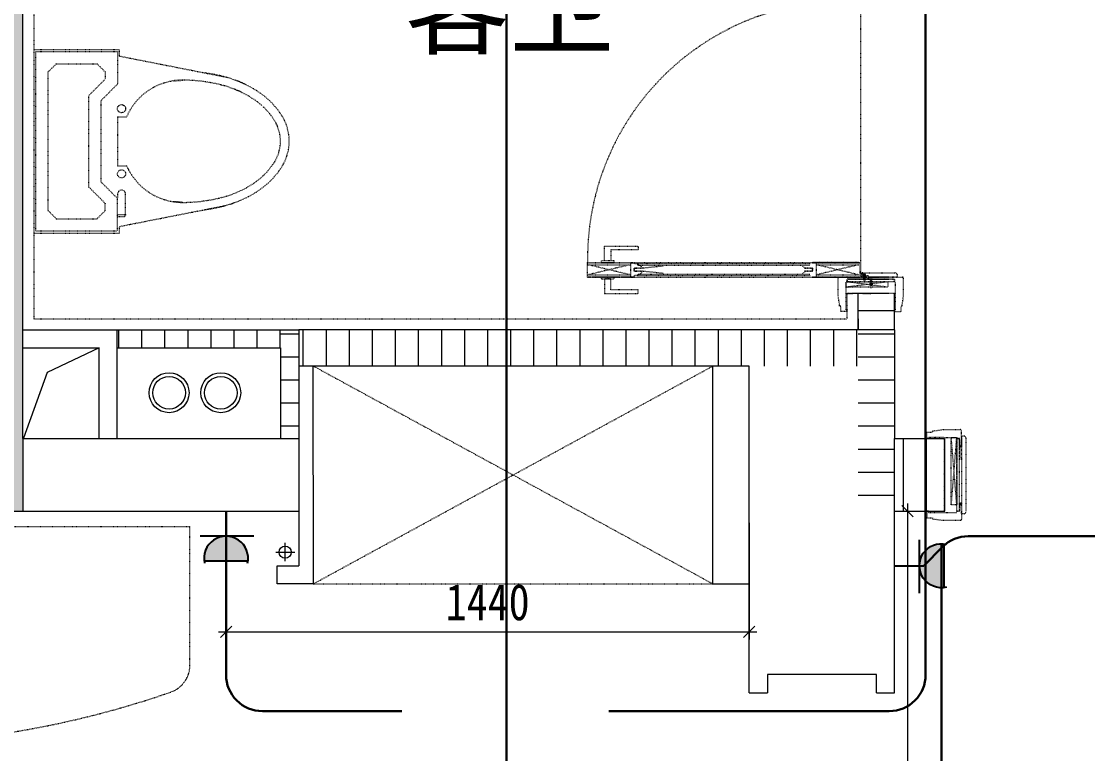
# Model space of a CAD drawing. Header units: millimetres. Extents: x -41640 to 3079702, y -5257903 to 68462.
# Drawn here: x 15878 to 18815, y 10611 to 12628 of the extents above; entities that cross this region are included whole.
import ezdxf

# ---------------------------------------------------------------- set-up
doc = ezdxf.new("R2010")
doc.units = ezdxf.units.MM
doc.header["$LTSCALE"] = 10
doc.linetypes.add('ACAD_ISO03W100', pattern=[30, 12, -18])
doc.linetypes.add('CONTINOUS', pattern=[0])
doc.layers.get('0').update_dxf_attribs({"color": 255})
doc.layers.get('Defpoints').update_dxf_attribs({"color": 255})
for name, color, linetype, lineweight in [('1强弱电插座尺寸', 5, 'Continuous', 0), ('1强电插座布线图', 1, 'Continuous', 30), ('1强电插座布置图', 1, 'Continuous', 30), ('浅线', 251, 'CONTINOUS', 0)]:
    doc.layers.add(name, color=color, linetype=linetype, lineweight=lineweight)
doc.layers.add('2323', color=4, linetype='Continuous')
doc.layers.add('LAYER2', color=8, linetype='Continuous')
doc.styles.add('夏建东', font='', dxfattribs={"width": 0.85})
doc.styles.add('邓林', font='simhei.ttf')
doc.styles.get('夏建东').set_extended_font_data('SimSun')
doc.dimstyles.new('g', dxfattribs={"dimtxt": 100, "dimasz": 31, "dimexe": 21, "dimexo": 30, "dimgap": 31, "dimtad": 1, "dimtih": 1, "dimtoh": 1, "dimdec": 0, "dimrnd": 10, "dimdsep": 46, "dimtxsty": '夏建东', "dimblk": 'OBLIQUE', "dimcen": 2.5, "dimdle": 21, "dimclrd": 5, "dimclre": 5, "dimclrt": 5, "dimadec": 0, "dimazin": 0, "dimtfac": 1, "dimtdec": 0, "dimtmove": 2, "dimatfit": 3, "dimldrblk": 'DOT', "dimfxl": 300, "dimlwd": -1, "dimlwe": -1, "dimarcsym": 1})
pattern_1 = [(90, (-3246102.35, 3421590.874), (-63.5, 1e-14), [])]
pattern_2 = [(180, (-3246102.35, 3421590.874), (-1e-14, -63.5), [])]

# ---------------------------------------------------------------- blocks, each defined once
blk = doc.blocks.new('强电插座')
at = {"lineweight": 0}
h = blk.add_hatch(color=12, dxfattribs=at)
h.set_gradient(color1=(216, 3, 3), color2=(230, 5, 5), tint=1, name='CYLINDER')
h.paths.add_polyline_path([(88497.8, 75989.2, 1.129445), (88497.8, 75909.4)])
at = {"layer": '2323', "color": 1}
for p, q in [((88452.6, 75999.6), (88452.6, 75902)), ((88497.8, 75989.2), (88497.8, 75909.4)), ((88407.2, 75949.3), (88460.4, 75949.3))]:
    blk.add_line(p, q, dxfattribs=at)
blk.add_arc((88492.9, 75949.3), 40.2, 77.2553, 282.7447, dxfattribs=at)
at = {"layer": 'LAYER2', "color": 1, "ltscale": 20}
blk.add_line((88456.4, 75966.1), (88456.4, 75966.1), dxfattribs=at)
blk = doc.blocks.new('_Oblique')
at = {"color": 0, "linetype": 'ByBlock', "lineweight": -2}
blk.add_line((-0.5, -0.5), (0.5, 0.5), dxfattribs=at)
blk = doc.blocks.new('*D661')
at = {"layer": '1强弱电插座尺寸', "color": 5}
for p, q in [((16442, 11247.1), (16442, 10926.1)), ((17882.6, 11247.1), (17882.6, 10926.1)), ((16421, 10947.1), (17903.6, 10947.1))]:
    blk.add_line(p, q, dxfattribs=at)
at = {"layer": 'Defpoints', "color": 0, "linetype": 'Continuous', "lineweight": 30}
for p in [(17882.6, 11679), (16442, 11279), (17882.6, 10947.1)]:
    blk.add_point(p, dxfattribs=at)
at = {"layer": '1强弱电插座尺寸', "color": 5, "linetype": 'Continuous', "xscale": 31, "yscale": 31, "zscale": 31, "rotation": 180}
blk.add_blockref('_Oblique', (16442, 10947.1), dxfattribs=at)
at = {"layer": '1强弱电插座尺寸', "color": 5, "linetype": 'Continuous', "xscale": 31, "yscale": 31, "zscale": 31}
blk.add_blockref('_Oblique', (17882.6, 10947.1), dxfattribs=at)
at = {"layer": '1强弱电插座尺寸', "color": 5, "linetype": 'Continuous', "lineweight": 30, "insert": (17162.3, 11028.1), "char_height": 100, "attachment_point": 5, "style": '夏建东'}
blk.add_mtext('1440', dxfattribs=at)
blk = doc.blocks.new('_Dot')
at = {"color": 0, "linetype": 'ByBlock', "lineweight": -2}
blk.add_line((-0.5, 0), (-1, 0), dxfattribs=at)
at = {"color": 0, "linetype": 'ByBlock', "const_width": 0.5}
blk.add_lwpolyline([(-0.25, 0, 1), (0.25, 0, 1)], format="xyb", close=True, dxfattribs=at)
blk = doc.blocks.new('*D718')
at = {"layer": '1强弱电插座尺寸', "color": 5}
for p, q in [((18312.6, 11279), (18339.1, 11279)), ((18318.1, 11300), (18318.1, 10571.2)), ((18318.1, 9680.4), (18318.1, 10409.2)), ((18318.1, 9701.4), (18297.1, 9701.4))]:
    blk.add_line(p, q, dxfattribs=at)
at = {"layer": 'Defpoints', "color": 0, "linetype": 'Continuous', "lineweight": 30}
for p in [(18282.6, 11279), (18318.1, 11279), (18318.1, 9701.4)]:
    blk.add_point(p, dxfattribs=at)
at = {"layer": '1强弱电插座尺寸', "color": 5, "linetype": 'Continuous', "xscale": 31, "yscale": 31, "zscale": 31}
for p, rotation in [((18318.1, 11279), 90), ((18318.1, 9701.4), 270)]:
    blk.add_blockref('_Oblique', p, dxfattribs=dict(at, rotation=rotation))
at = {"layer": '1强弱电插座尺寸', "color": 5, "linetype": 'Continuous', "lineweight": 30, "insert": (18318.1, 10490.2), "char_height": 100, "attachment_point": 5, "style": '夏建东'}
blk.add_mtext('1580', dxfattribs=at)
blk = doc.blocks.new('*D719')
at = {"layer": '1强弱电插座尺寸', "color": 5}
for p, q in [((19682.6, 10001.4), (19682.6, 9680.4)), ((18318.1, 9701.4), (18318.1, 9722.4)), ((18297.1, 9701.4), (19703.6, 9701.4))]:
    blk.add_line(p, q, dxfattribs=at)
at = {"layer": 'Defpoints', "color": 0, "linetype": 'Continuous', "lineweight": 30}
for p in [(19682.6, 11279), (18318.1, 9701.4), (19682.6, 9701.4)]:
    blk.add_point(p, dxfattribs=at)
at = {"layer": '1强弱电插座尺寸', "color": 5, "linetype": 'Continuous', "xscale": 31, "yscale": 31, "zscale": 31, "rotation": 180}
blk.add_blockref('_Oblique', (18318.1, 9701.4), dxfattribs=at)
at = {"layer": '1强弱电插座尺寸', "color": 5, "linetype": 'Continuous', "xscale": 31, "yscale": 31, "zscale": 31}
blk.add_blockref('_Oblique', (19682.6, 9701.4), dxfattribs=at)
at = {"layer": '1强弱电插座尺寸', "color": 5, "linetype": 'Continuous', "lineweight": 30, "insert": (19000.3, 9782.4), "char_height": 100, "attachment_point": 5, "style": '夏建东'}
blk.add_mtext('1360', dxfattribs=at)

msp = doc.modelspace()

# ---------------------------------------------------------------- hatches: boundary and pattern name
at = {"layer": '浅线'}
for points in [[(15882.3, 17529), (15682.3, 17529), (15682.3, 11479), (15882.3, 11479)], [(15882.3, 11479), (13182.6, 11479), (13182.6, 12479), (11832.6, 12479), (11832.6, 12279), (12982.6, 12279), (12982.6, 11279), (15882.3, 11279)]]:
    msp.add_hatch(color=256, dxfattribs=at).paths.add_polyline_path(points)
h = msp.add_hatch(dxfattribs=at)
h.set_pattern_fill('ANSI31', color=256, scale=20, angle=135, style=0)
h.set_pattern_definition(pattern_2)
h.paths.add_polyline_path([(18282.6, 13529), (18282.6, 13839), (18182.6, 13839), (18182.6, 12729), (18282.6, 12729)])
h.paths.add_polyline_path([(18282.6, 11779), (18282.6, 11879), (18182.6, 11879), (18182.6, 11779), (18182.6, 11279), (18282.6, 11279)])
h = msp.add_hatch(dxfattribs=at)
h.set_pattern_fill('ANSI31', color=256, scale=20, angle=45, style=0)
h.set_pattern_definition(pattern_1)
h.paths.add_polyline_path([(16592.3, 11779), (16142.3, 11779), (16142.3, 11729), (16592.3, 11729)])
h = msp.add_hatch(dxfattribs=at)
h.set_pattern_fill('ANSI31', color=256, scale=20, angle=135, style=0)
h.set_pattern_definition(pattern_2)
h.paths.add_polyline_path([(16642.3, 11779), (16592.3, 11779), (16592.3, 11479), (16642.3, 11479)])
h = msp.add_hatch(dxfattribs=at)
h.set_pattern_fill('ANSI31', color=256, scale=20, angle=45, style=0)
h.set_pattern_definition(pattern_1)
h.paths.add_polyline_path([(18182.6, 11779), (16642.3, 11779), (16642.3, 11679), (18182.6, 11679)])
h = msp.add_hatch(dxfattribs=at)
h.set_pattern_fill('ANSI31', color=256, scale=20, angle=45, style=0)
h.set_pattern_definition([(90, (-3246100.35, 3421590.874), (-63.5, 1e-14), [])])
h.paths.add_polyline_path([(18422.1, 11479), (18284.6, 11479), (18284.6, 11279), (18422.1, 11279)])
h.paths.add_polyline_path([(19684.6, 11479), (19522.1, 11479), (19522.1, 11279), (19684.6, 11279)])

# ---------------------------------------------------------------- linework, layer by layer
at = {"layer": '1强电插座布线图', "linetype": 'Continuous', "lineweight": 30}
for points in [[(17495.7, 10728.6), (18268.3, 10728.6, 0.414214), (18368.3, 10828.6), (18368.3, 13510.4, -0.414214), (18468.3, 13610.4), (18566.3, 13610.4, 0.414214), (18666.3, 13710.4), (18666.3, 13884.9, 0.414214), (18566.3, 13984.9), (16050.9, 13984.9, -0.414214), (15950.9, 14084.9), (15950.9, 17670.7)], [(16442, 11279), (16442, 10828.6, 0.414214), (16542, 10728.6), (16926.3, 10728.6)], [(18412.2, 11189.7), (18412.2, 9791.7, -0.414214), (18312.2, 9691.7), (18250.1, 9691.7)], [(19275.4, 11210.4), (18485.8, 11210.4, 0.198912), (18415.1, 11181.1), (18363, 11129)]]:
    msp.add_lwpolyline(points, format="xyb", dxfattribs=at)
at = {"layer": '1强电插座布线图', "color": 2, "linetype": 'Continuous', "lineweight": 30}
msp.add_lwpolyline([(21721.3, 4375.7), (21721.3, 8277, 0.414214), (21621.3, 8377), (17314.5, 8377, -0.414214), (17214.5, 8477), (17214.5, 13245.4), (17214.5, 13245.4), (17214.5, 13245.4)], format="xyb", dxfattribs=at)
at = {"layer": '浅线'}
for p, q in [((15882.3, 11479), (15882.3, 18329)), ((15882.3, 11779), (16142.3, 11779)), ((16142.3, 11479), (16142.3, 11779)), ((18282.6, 11779), (18282.6, 11479)), ((15882.3, 11729), (16092.3, 11729)), ((16092.3, 11479), (16092.3, 11729)), ((15882.3, 11479), (16642.3, 11479, 0)), ((18282.6, 11479), (18420.1, 11479)), ((18420.1, 11479), (18420.1, 11279)), ((12982.6, 11279), (16642.3, 11279)), ((18282.6, 11279), (18420.1, 11279))]:
    msp.add_line(p, q, dxfattribs=at)
at = {"layer": '浅线', "linetype": 'ACAD_ISO03W100', "ltscale": 0.01}
for p, q in [((18190.1, 11924), (18190.1, 12682)), ((15912.3, 12551.1), (16148.9, 12551.1)), ((15918.3, 12051), (15918.3, 12544.9)), ((15918.3, 12544.9), (16142.8, 12544.9)), ((16142.8, 12544.9), (16142.8, 12455.1)), ((16148.9, 12532.5), (16148.9, 12551.1)), ((15952, 12488.8), (15974.5, 12511.2)), ((15974.5, 12511.2), (16086.7, 12511.2)), ((16086.7, 12511.2), (16109.2, 12488.8)), ((16148.9, 12532.5), (16436.1, 12475.9)), ((15952, 12107.1), (15952, 12488.8)), ((16109.2, 12488.8), (16109.2, 12469)), ((16064.3, 12424.1), (16109.2, 12469)), ((16097.9, 12410.2), (16142.8, 12455.1)), ((16064.3, 12171.8), (16064.3, 12424.1)), ((16097.9, 12185.7), (16097.9, 12410.2)), ((16142.8, 12365.3), (16168.1, 12365.3)), ((16142.8, 12365.3), (16142.8, 12230.6)), ((16142.8, 12230.6), (16168.1, 12230.6)), ((16064.3, 12171.8), (16109.2, 12126.9)), ((16097.9, 12185.7), (16142.8, 12140.8)), ((16142.8, 12152), (16142.8, 12140.8)), ((16142.8, 12051), (16142.8, 12140.8)), ((16165.3, 12095.9), (16165.3, 12152)), ((15974.5, 12084.7), (15952, 12107.1)), ((16109.2, 12107.1), (16086.7, 12084.7)), ((16109.2, 12107.1), (16109.2, 12126.9)), ((16148.9, 12063.4), (16436.1, 12120)), ((15974.5, 12084.7), (16086.7, 12084.7)), ((16142.8, 12095.9), (16165.3, 12095.9)), ((16162.2, 12089.9), (16142.8, 12089.9)), ((16165.3, 12095.9), (16162.2, 12089.9)), ((15912.3, 12045), (16148.9, 12045)), ((15918.3, 12051), (16142.8, 12051)), ((16148.9, 12045), (16148.9, 12063.4)), ((17437.7, 11964), (17565.7, 11964)), ((17437.7, 11964), (17565.7, 11964)), ((17437.7, 11924), (17437.7, 11964)), ((17437.7, 11964), (18187.7, 11964)), ((17437.7, 11963.5), (17565.7, 11963.5)), ((17437.7, 11958), (17555.7, 11958)), ((17555.7, 11958), (17437.7, 11930)), ((17555.7, 11930), (17437.7, 11958)), ((17555.7, 11963.5), (17555.7, 11924.5)), ((17565.7, 11960.5), (17565.7, 11964)), ((17565.7, 11960.5), (17565.7, 11964)), ((17575.2, 11960), (17566.2, 11960)), ((17575.2, 11960), (17566.2, 11960)), ((18050.2, 11960), (17575.2, 11960)), ((18050.2, 11960), (17575.2, 11960)), ((17575.7, 11957.5), (17575.7, 11959.5)), ((17575.7, 11957.5), (17575.7, 11959.5)), ((17576.2, 11957), (18049.2, 11957)), ((17576.2, 11957), (18049.2, 11957)), ((17645.7, 11954), (17587.7, 11948)), ((18029.7, 11954), (18037.7, 11948)), ((18029.7, 11954), (18037.7, 11948)), ((18184.7, 11964), (18056.7, 11964)), ((18184.7, 11964), (18056.7, 11964)), ((18056.7, 11963.5), (18184.7, 11963.5)), ((18066.7, 11963.5), (18066.7, 11924.5)), ((18066.7, 11958), (18184.7, 11958)), ((18184.7, 11958), (18066.7, 11930)), ((18184.7, 11930), (18066.7, 11958)), ((18187.7, 11924), (18187.7, 11964)), ((17437.7, 11930), (17555.7, 11930)), ((17437.7, 11924.5), (17565.7, 11924.5)), ((17565.7, 11924), (17437.7, 11924)), ((17565.7, 11924), (17437.7, 11924)), ((17437.7, 11924), (18187.7, 11924)), ((17565.7, 11948), (17565.7, 11940)), ((17587.7, 11948), (17565.7, 11948)), ((17565.7, 11940), (17565.7, 11948)), ((17565.7, 11948), (17587.7, 11948)), ((17565.7, 11948), (17587.7, 11948)), ((17565.7, 11940), (17565.7, 11948)), ((17587.7, 11948), (17565.7, 11948)), ((17565.7, 11940), (17565.7, 11948)), ((17587.7, 11940), (17565.7, 11940)), ((17587.7, 11940), (17565.7, 11940)), ((17565.7, 11940), (17587.7, 11940)), ((17587.7, 11940), (17565.7, 11940)), ((17565.7, 11927.5), (17565.7, 11924)), ((17565.7, 11927.5), (17565.7, 11924)), ((17575.2, 11928), (17566.2, 11928)), ((17575.2, 11928), (17566.2, 11928)), ((17575.2, 11928), (18050.2, 11928)), ((17575.2, 11928), (18050.2, 11928)), ((17575.7, 11930.5), (17575.7, 11928.5)), ((17575.7, 11930.5), (17575.7, 11928.5)), ((18049.2, 11931), (17576.2, 11931)), ((18049.2, 11931), (17576.2, 11931)), ((17587.7, 11949.5), (17587.7, 11948)), ((17645.7, 11934), (17587.7, 11940)), ((17587.7, 11938.5), (17587.7, 11940)), ((18029.7, 11934), (18037.7, 11940)), ((18029.7, 11934), (18037.7, 11940)), ((18056.7, 11948), (18034.7, 11948)), ((18056.7, 11948), (18034.7, 11948)), ((18034.7, 11948), (18056.7, 11948)), ((18034.7, 11948), (18056.7, 11948)), ((18056.7, 11940), (18034.7, 11940)), ((18034.7, 11940), (18056.7, 11940)), ((18034.7, 11940), (18056.7, 11940)), ((18034.7, 11940), (18056.7, 11940)), ((18056.7, 11940), (18056.7, 11948)), ((18056.7, 11940), (18056.7, 11948)), ((18056.7, 11948), (18056.7, 11940)), ((18056.7, 11940), (18056.7, 11948)), ((18056.7, 11924.5), (18184.7, 11924.5)), ((18056.7, 11924), (18184.7, 11924)), ((18056.7, 11924), (18184.7, 11924)), ((18066.7, 11930), (18184.7, 11930)), ((18205.1, 11924), (18130.6, 11924)), ((18152.6, 11924), (18198.1, 11924)), ((18190.1, 11930), (18190.1, 11930)), ((18192, 11929.7), (18190.1, 11924)), ((18195.1, 11924), (18190.1, 11924)), ((18190.3, 11930.2), (18192.2, 11930.2)), ((18190.3, 11929.7), (18192, 11929.7)), ((18195.1, 11924), (18190.4, 11924)), ((18194, 11935.6), (18192.2, 11930.2)), ((18195.1, 11936), (18194.5, 11936)), ((18195.1, 11931.2), (18195.1, 11936)), ((18195.1, 11932), (18195.1, 11936)), ((18195.1, 11936), (18284.6, 11936)), ((18203.1, 11932), (18195.1, 11932)), ((18203.1, 11932), (18195.1, 11932)), ((18203.1, 11932), (18195.1, 11932)), ((18197.8, 11931.2), (18195.1, 11931.2)), ((18197.8, 11928.7), (18195.1, 11928.7)), ((18195.1, 11924), (18195.1, 11928.7)), ((18195.1, 11928), (18203.1, 11928)), ((18195.1, 11928), (18195.1, 11924)), ((18195.1, 11928), (18195.1, 11924)), ((18195.1, 11928), (18203.1, 11928)), ((18203.1, 11928), (18195.1, 11928)), ((18195.1, 11928), (18195.1, 11924)), ((18212.1, 11924), (18195.1, 11924)), ((18212.1, 11924), (18195.1, 11924)), ((18212.1, 11924), (18195.1, 11924)), ((18197.9, 11931.4), (18197.8, 11931.6)), ((18197.9, 11928.5), (18197.8, 11928.4)), ((18198, 11922), (18199.8, 11927)), ((18198, 11915.4), (18198, 11922)), ((18198.1, 11924), (18205.1, 11924)), ((18198.6, 11931.2), (18198.2, 11931.9)), ((18198.6, 11928.7), (18198.2, 11928.1)), ((18200.4, 11931.2), (18198.6, 11931.2)), ((18200.4, 11928.7), (18198.6, 11928.7)), ((18199.7, 11930.5), (18199.7, 11928.5)), ((18199.7, 11930.5), (18199.7, 11928.5)), ((18201.6, 11922), (18199.8, 11927)), ((18199.8, 11908.7), (18199.8, 11927)), ((18200.2, 11928), (18209.2, 11928)), ((18200.2, 11928), (18209.2, 11928)), ((18200.5, 11931.4), (18200.4, 11931.6)), ((18200.5, 11928.5), (18200.4, 11928.4)), ((18202.1, 11930.1), (18200.8, 11931.9)), ((18202.1, 11929.8), (18200.8, 11928.1)), ((18201.6, 11914.8), (18201.6, 11922)), ((18202.1, 11930.1), (18202.1, 11929.8)), ((18203.1, 11928), (18203.1, 11932)), ((18203.1, 11928), (18203.1, 11932)), ((18203.1, 11928), (18203.1, 11932)), ((18205.1, 11924), (18210.1, 11922.6)), ((18209.7, 11927.5), (18209.7, 11924)), ((18209.7, 11927.5), (18209.7, 11924)), ((18210.1, 11918.5), (18210.1, 11922.6)), ((18267.6, 11924), (18210.6, 11924)), ((18210.6, 11924), (18210.6, 11918.5)), ((18289.6, 11924), (18210.6, 11924)), ((18210.6, 11918.5), (18210.6, 11924)), ((18210.6, 11918.5), (18210.6, 11924)), ((18210.6, 11924), (18210.6, 11924)), ((18267.6, 11924), (18210.6, 11924)), ((18210.6, 11924), (18210.6, 11918.5)), ((18211.1, 11924), (18267.6, 11924)), ((18212.1, 11918.5), (18212.1, 11924)), ((18212.1, 11918.5), (18212.1, 11924)), ((18212.1, 11924), (18212.1, 11918.5)), ((18267.6, 11924), (18212.6, 11922.6)), ((18267.6, 11924), (18212.6, 11922.6)), ((18212.6, 11918.5), (18212.6, 11922.6)), ((18212.6, 11918.5), (18212.6, 11922.6)), ((18267.6, 11924), (18304.6, 11924)), ((18289.6, 11924), (18267.6, 11924)), ((18289.6, 11931), (18289.6, 11924)), ((18127.6, 11874), (18127.6, 11921)), ((18149.6, 11834), (18149.6, 11911.5)), ((18152.6, 11911.5), (18149.6, 11911.5)), ((18264.6, 11911), (18149.6, 11896)), ((18264.6, 11896), (18149.6, 11911)), ((18154.6, 11911), (18149.6, 11911)), ((18149.6, 11896), (18149.6, 11911)), ((18149.6, 11911), (18264.6, 11911)), ((18264.6, 11896), (18149.6, 11896)), ((18210.1, 11918.5), (18152.6, 11918.5)), ((18152.6, 11911.5), (18152.6, 11918.5)), ((18212.1, 11918.5), (18152.6, 11918.5)), ((18152.6, 11918.5), (18152.6, 11911)), ((18152.6, 11911), (18152.6, 11918)), ((18282.6, 11911), (18152.6, 11911)), ((18155.6, 11918.5), (18212.1, 11918.5)), ((18155.6, 11918.5), (18212.1, 11918.5)), ((18203.1, 11918.5), (18205.1, 11918.5)), ((18212.6, 11918.5), (18210.6, 11918.5)), ((18210.6, 11918.5), (18267.6, 11918.5)), ((18279.6, 11918.5), (18210.6, 11918.5)), ((18279.6, 11918.5), (18210.6, 11918.5)), ((18212.6, 11918.5), (18210.6, 11918.5)), ((18212.6, 11918.5), (18282.6, 11918.5)), ((18212.6, 11918.5), (18282.6, 11918.5)), ((18216.7, 11916), (18218.5, 11921)), ((18216.7, 11900.4), (18216.7, 11916)), ((18218.5, 11893.7), (18218.5, 11921)), ((18220.3, 11916), (18218.5, 11921)), ((18220.3, 11899.8), (18220.3, 11916)), ((18264.6, 11911), (18264.6, 11896)), ((18282.6, 11918.5), (18282.6, 11911)), ((18282.6, 11911.5), (18282.6, 11918.5)), ((18282.6, 11918.5), (18282.6, 11911)), ((18282.6, 11911.5), (18285.6, 11911.5)), ((18285.6, 11834), (18285.6, 11911.5)), ((18307.6, 11874), (18307.6, 11921)), ((18131.6, 11844), (18127.6, 11874)), ((18147.6, 11879), (18167.6, 11879)), ((18285.6, 11879), (18149.6, 11879)), ((18195, 11879), (18215, 11879)), ((18303.6, 11844), (18307.6, 11874)), ((18134.6, 11844), (18131.6, 11844)), ((18134.6, 11829), (18134.6, 11844)), ((18149.6, 11834), (18152.6, 11834)), ((18152.6, 11834), (18152.6, 11829)), ((18285.6, 11834), (18282.6, 11834)), ((18282.6, 11834), (18282.6, 11829)), ((18300.6, 11829), (18300.6, 11844)), ((18300.6, 11844), (18303.6, 11844)), ((18152.6, 11829), (18134.6, 11829)), ((18282.6, 11829), (18300.6, 11829)), ((18372.1, 11497), (18387.1, 11497)), ((18372.1, 11479), (18372.1, 11497)), ((18377.1, 11482), (18377.1, 11479)), ((18377.1, 11482), (18454.6, 11482)), ((18417.1, 11482), (18377.1, 11482)), ((18387.1, 11500), (18417.1, 11504)), ((18387.1, 11497), (18387.1, 11500)), ((18417.1, 11504), (18464.1, 11504)), ((18454.1, 11297), (18439.1, 11482)), ((18439.1, 11297), (18454.1, 11482)), ((18439.1, 11482), (18454.1, 11482)), ((18439.1, 11297), (18439.1, 11482)), ((18454.1, 11477), (18454.1, 11482)), ((18454.1, 11482), (18454.1, 11297)), ((18454.6, 11479), (18454.6, 11482)), ((18454.6, 11479), (18454.6, 11482)), ((18467.1, 11426.4), (18467.1, 11501)), ((18467.1, 11486), (18467.1, 11457)), ((18474.1, 11486), (18467.1, 11486)), ((18467.1, 11486), (18467.1, 11464)), ((18377.1, 11479), (18372.1, 11479)), ((18420.1, 11277.5), (18420.1, 11480.5)), ((18454.1, 11479), (18461.1, 11479)), ((18461.6, 11479), (18454.1, 11479)), ((18454.1, 11279), (18454.1, 11479)), ((18461.6, 11479), (18454.1, 11479)), ((18461.6, 11479), (18454.1, 11479)), ((18454.6, 11479), (18461.6, 11479)), ((18454.6, 11479), (18461.6, 11479)), ((18461.6, 11421.4), (18461.6, 11479)), ((18461.6, 11301), (18461.6, 11479)), ((18461.6, 11459), (18461.6, 11479)), ((18461.6, 11459), (18461.6, 11479)), ((18461.6, 11476), (18461.6, 11419.4)), ((18461.6, 11476), (18461.6, 11419.4)), ((18461.6, 11476), (18461.6, 11457)), ((18461.6, 11476), (18461.6, 11457)), ((18461.6, 11457), (18461.6, 11464)), ((18461.6, 11459), (18465.7, 11459)), ((18461.6, 11459), (18461.6, 11457)), ((18461.6, 11459), (18465.7, 11459)), ((18461.6, 11459), (18461.6, 11457)), ((18467.1, 11457), (18461.6, 11457)), ((18461.6, 11457), (18467.1, 11457)), ((18461.6, 11457), (18467.1, 11457)), ((18467.1, 11457), (18461.6, 11457)), ((18467.1, 11464), (18465.7, 11459)), ((18467.1, 11464), (18465.7, 11459)), ((18467.1, 11479), (18467.1, 11301)), ((18467.1, 11464), (18467.1, 11457)), ((18467.1, 11457.5), (18467.1, 11464)), ((18467.1, 11464), (18467.1, 11457)), ((18467.1, 11457), (18467.1, 11457)), ((18479.1, 11481), (18479.1, 11277)), ((18377.1, 11279), (18372.1, 11279)), ((18372.1, 11279), (18372.1, 11261)), ((18377.1, 11276), (18377.1, 11279)), ((18377.1, 11276), (18454.6, 11276)), ((18454.1, 11297), (18439.1, 11297)), ((18461.6, 11279), (18454.1, 11279)), ((18461.6, 11279), (18454.1, 11279)), ((18454.6, 11279), (18461.6, 11279)), ((18454.6, 11279), (18454.6, 11276)), ((18461.6, 11299), (18461.6, 11301)), ((18467.1, 11301), (18461.6, 11301)), ((18461.6, 11301), (18461.6, 11294)), ((18461.6, 11282), (18461.6, 11301)), ((18461.6, 11301), (18467.1, 11301)), ((18461.6, 11301), (18467.1, 11301)), ((18461.6, 11282), (18461.6, 11301)), ((18467.1, 11301), (18461.6, 11301)), ((18461.6, 11299), (18461.6, 11301)), ((18461.6, 11299), (18465.7, 11299)), ((18461.6, 11299), (18461.6, 11279)), ((18461.6, 11299), (18465.7, 11299)), ((18461.6, 11299), (18461.6, 11279)), ((18467.1, 11294), (18465.7, 11299)), ((18467.1, 11294), (18465.7, 11299)), ((18467.1, 11294), (18467.1, 11301)), ((18467.1, 11272), (18467.1, 11301)), ((18467.1, 11301), (18467.1, 11301)), ((18467.1, 11294), (18467.1, 11301)), ((18467.1, 11300.5), (18467.1, 11294)), ((18467.1, 11294), (18467.1, 11257)), ((18467.1, 11272), (18467.1, 11294)), ((18372.1, 11261), (18387.1, 11261)), ((18387.1, 11261), (18387.1, 11258)), ((18387.1, 11258), (18417.1, 11254)), ((18417.1, 11254), (18464.1, 11254)), ((18474.1, 11272), (18467.1, 11272)), ((14535.5, 11237.4, 0), (16342.5, 11237.4, 0)), ((16342.5, 10855, 0), (16342.5, 11237.4, 0)), ((16682.6, 11079), (17782.6, 11079))]:
    msp.add_line(p, q, dxfattribs=at)
at = {"layer": '浅线', "ltscale": 0.5}
for p, q in [((18267.6, 11879), (18167.6, 11879)), ((18182.6, 11779), (18182.6, 11879)), ((18282.6, 11779), (18282.6, 11879)), ((16142.3, 11779), (16642.3, 11779)), ((18282.6, 11779), (16642.3, 11779)), ((16642.3, 11779), (16642.3, 11679)), ((16092.3, 11729), (15949.1, 11661.4, 0)), ((15949.1, 11661.4, 0), (15884.5, 11480, 0)), ((17882.6, 11679), (16642.3, 11679)), ((16642.3, 11679), (16642.3, 11129, 0)), ((16682.6, 11079), (16682.3, 11679)), ((17782.6, 11079), (17782.6, 11679)), ((17882.6, 10779), (17882.6, 11679)), ((15882.3, 11479), (15882.3, 11279)), ((13093, 11279), (16020.6, 11279)), ((16582.6, 11079, 0), (16582.6, 11129, 0)), ((16582.6, 11129, 0), (16642.3, 11129, 0)), ((16682.6, 11079), (16582.6, 11079, 0)), ((17782.6, 11079), (17882.6, 11079)), ((17882.6, 10779), (17932.6, 10779)), ((18232.6, 10779), (18282.6, 10779))]:
    msp.add_line(p, q, dxfattribs=at)
at = {"layer": '浅线', "linetype": 'ACAD_ISO03W100', "ltscale": 0.01}
for points in [[(18152.6, 12729), (18152.6, 13809), (15912.3, 13809), (15912.3, 11809), (18152.6, 11809), (18152.6, 11879)], [(16682.3, 11079), (17782.6, 11679)], [(16682.3, 11679), (17782.6, 11079)]]:
    msp.add_lwpolyline(points, dxfattribs=at)
for points in [[(17483.8, 11999), (17483.8, 12009), (17577.1, 12009), (17577.1, 11999), (17501.6, 11999), (17501.6, 11969), (17483.8, 11969)], [(17510.5, 11969), (17474.9, 11969), (17474.9, 11964), (17510.5, 11964)], [(17510.5, 11924), (17474.9, 11924), (17474.9, 11919), (17510.5, 11919)], [(17483.8, 11889), (17483.8, 11879), (17577.1, 11879), (17577.1, 11889), (17501.6, 11889), (17501.6, 11919), (17483.8, 11919)]]:
    msp.add_lwpolyline(points, close=True, dxfattribs=at)
at = {"layer": '浅线', "ltscale": 0.5}
for points in [[(18182.6, 11809), (18182.6, 11779)], [(16142.3, 11729), (16592.3, 11729), (16592.3, 11479)], [(18282.6, 10779), (18282.6, 11479)]]:
    msp.add_lwpolyline(points, dxfattribs=at)
at = {"layer": '浅线', "elevation": 0}
for points in [[(16604, 11191.6), (16604, 11141.1)], [(16578.7, 11166.7), (16631, 11166.7)]]:
    msp.add_lwpolyline(points, dxfattribs=at)
at = {"layer": '浅线'}
msp.add_lwpolyline([(18232.6, 10779), (18232.6, 10829), (17932.6, 10829), (17932.6, 10779)], dxfattribs=at)
at = {"layer": '浅线', "linetype": 'ACAD_ISO03W100', "ltscale": 0.01}
for centre in [(16154.1, 12387.7), (16154.1, 12208.2)]:
    msp.add_circle(centre, 11.2, dxfattribs=at)
at = {"layer": '浅线', "ltscale": 0.5}
for centre, radius in [((16285.1, 11605.4, 0), 55), ((16427.4, 11605.4, 0), 55), ((16285.1, 11605.4, 0), 45), ((16427.4, 11605.4, 0), 45)]:
    msp.add_circle(centre, radius, dxfattribs=at)
at = {"layer": '浅线'}
msp.add_circle((16604.7, 11166.3, 0), 16.6, dxfattribs=at)
at = {"layer": '浅线', "linetype": 'ACAD_ISO03W100', "ltscale": 0.01}
for centre, radius, start, end in [((18145.2, 11975.4), 707.8, 86.6103, 181.4148), ((16322.4, 12036.8), 453.6, 75.4858, 82.2447), ((16322.4, 12298), 168.4, 90, 156.4218), ((16295, 12666.4), 201.9, 270.7079, 277.7989), ((16322.4, 12036.8), 429.5, 75.4857, 90), ((16355.8, 12165.6), 296.5, 57.9946, 75.4857), ((16355.8, 12165.6), 320.6, 57.9946, 75.4858), ((16406.6, 12246.9), 224.7, 33.5341, 57.9946), ((16406.6, 12246.9), 200.6, 33.5341, 57.9946), ((16483.6, 12298), 132.3, 0, 33.5341), ((16483.6, 12298), 108.2, 0, 33.5341), ((16483.6, 12298), 108.2, 326.4659, 360), ((16483.6, 12298), 132.3, 326.4659, 360), ((16322.4, 12298), 168.4, 203.5782, 270), ((16406.6, 12349), 200.6, 302.0054, 326.4659), ((16406.6, 12349), 224.7, 302.0054, 326.4659), ((16154.1, 12152), 11.2, 0, 180), ((16355.8, 12430.3), 296.5, 284.5143, 302.0054), ((16355.8, 12430.3), 320.6, 284.5142, 302.0054), ((16295, 11929.5), 201.9, 82.2011, 89.2921), ((16322.4, 12559.1), 429.5, 270, 284.5143), ((16322.4, 12559.1), 453.6, 277.7553, 284.5142), ((17566.2, 11960.5), 0.5, 180, 270), ((17566.2, 11960.5), 0.5, 180, 270), ((17575.2, 11959.5), 0.5, 0, 90), ((17575.2, 11959.5), 0.5, 0, 90), ((17576.2, 11957.5), 0.5, 180, 270), ((17576.2, 11957.5), 0.5, 180, 270), ((17576.2, 11944.4), 12.6, 23.7893, 90.048), ((17566.2, 11927.5), 0.5, 90, 180), ((17566.2, 11927.5), 0.5, 90, 180), ((17575.2, 11928.5), 0.5, 270, 0), ((17575.2, 11928.5), 0.5, 270, 0), ((17576.2, 11930.5), 0.5, 90, 180), ((17576.2, 11930.5), 0.5, 90, 180), ((17576.2, 11943.5), 12.6, 269.952, 336.2107), ((18130.6, 11921), 3, 90, 180), ((18199.2, 11943.5), 12.6, 203.7893, 270.048), ((18190.3, 11930), 0.25, 90, 180), ((18190.3, 11930), 0.25, 180, 270), ((18194.5, 11935.5), 0.5, 90, 161.5651), ((18198, 11931.7), 0.25, 36.0644, 216.0413), ((18198, 11928.2), 0.25, 143.9587, 323.9356), ((18197.8, 11931.3), 0.1, 270, 38.6493), ((18197.8, 11928.6), 0.1, 321.3507, 90), ((18198, 11921.2), 0.322, 93.3619, 132.8402), ((18198, 11921.2), 0.322, 93.3619, 132.8402), ((18198.5, 11923.2), 0.322, 93.3619, 132.8402), ((18196.7, 11902.8), 20.7, 81.4908, 85.6384), ((18199.2, 11930.5), 0.5, 0, 90), ((18199.2, 11930.5), 0.5, 0, 90), ((18200.2, 11928.5), 0.5, 180, 270), ((18200.2, 11928.5), 0.5, 180, 270), ((18200.6, 11931.7), 0.25, 36.0644, 216.0413), ((18200.6, 11928.2), 0.25, 143.9587, 323.9356), ((18200.4, 11931.3), 0.1, 270, 38.6493), ((18200.4, 11928.6), 0.1, 321.3507, 90), ((18209.2, 11927.5), 0.5, 0, 90), ((18209.2, 11927.5), 0.5, 0, 90), ((18284.6, 11931), 5, 0, 90), ((18304.6, 11921), 3, 0, 90), ((18196.2, 11900.8), 20.7, 74.3616, 85.6384), ((18196.2, 11900.8), 20.7, 74.3616, 85.6384), ((18198, 11919.2), 0.322, 93.3619, 132.8402), ((18198, 11919.2), 0.322, 93.3619, 132.8402), ((18196.2, 11898.8), 20.7, 74.3616, 85.6384), ((18196.2, 11898.8), 20.7, 74.3616, 85.6384), ((18198, 11917.2), 0.322, 93.3619, 132.8402), ((18196.2, 11896.8), 20.7, 74.3616, 85.6384), ((18198, 11915.2), 0.322, 93.3619, 132.8402), ((18201.6, 11921), 0.363, 268.9346, 302.2079), ((18201.6, 11921), 0.363, 268.9346, 302.2079), ((18201.6, 11919), 0.363, 268.9346, 302.2079), ((18201.6, 11919), 0.363, 268.9346, 302.2079), ((18201.6, 11917), 0.363, 268.9346, 302.2079), ((18216.8, 11915.2), 0.322, 93.3619, 132.8402), ((18215, 11894.8), 20.7, 74.3616, 85.6384), ((18216.8, 11913.2), 0.322, 93.3619, 132.8402), ((18215, 11892.8), 20.7, 74.3616, 85.6384), ((18216.8, 11911.2), 0.322, 93.3619, 132.8402), ((18215, 11890.8), 20.7, 74.3616, 85.6384), ((18216.8, 11909.2), 0.322, 93.3619, 132.8402), ((18215, 11888.8), 20.7, 74.3616, 85.6384), ((18216.8, 11907.2), 0.322, 93.3619, 132.8402), ((18215, 11886.8), 20.7, 74.3616, 85.6384), ((18216.8, 11900.2), 0.322, 93.3619, 132.8402), ((18216.8, 11907.2), 0.322, 93.3619, 132.8402), ((18215, 11886.8), 20.7, 74.3616, 85.6384), ((18216.8, 11905.2), 0.322, 93.3619, 132.8402), ((18215, 11884.8), 20.7, 74.3616, 85.6384), ((18216.8, 11903.2), 0.322, 93.3619, 132.8402), ((18216.8, 11903.2), 0.322, 93.3619, 132.8402), ((18215, 11882.8), 20.7, 74.3616, 85.6384), ((18215, 11882.8), 20.7, 74.3616, 85.6384), ((18216.8, 11901.2), 0.322, 93.3619, 132.8402), ((18216.8, 11901.2), 0.322, 93.3619, 132.8402), ((18215, 11880.8), 20.7, 74.3616, 85.6384), ((18215, 11880.8), 20.7, 74.3616, 85.6384), ((18217.3, 11917.2), 0.322, 93.3619, 132.8402), ((18215.5, 11896.8), 20.7, 81.4908, 85.6384), ((18220.3, 11915), 0.363, 268.9346, 302.2079), ((18220.3, 11913), 0.363, 268.9346, 302.2079), ((18220.3, 11911), 0.363, 268.9346, 302.2079), ((18220.3, 11909), 0.363, 268.9346, 302.2079), ((18220.3, 11907), 0.363, 268.9346, 302.2079), ((18220.4, 11907), 0.363, 268.9346, 302.2079), ((18220.4, 11905), 0.363, 268.9346, 302.2079), ((18220.4, 11903), 0.363, 268.9346, 302.2079), ((18220.4, 11903), 0.363, 268.9346, 302.2079), ((18220.4, 11901), 0.363, 268.9346, 302.2079), ((18220.4, 11901), 0.363, 268.9346, 302.2079), ((18464.1, 11501), 3, 0, 90), ((18474.1, 11481), 5, 0, 90), ((18474.1, 11277), 5, 270, 0), ((18464.1, 11257), 3, 270, 0), ((16264.3, 10855, 0), 78.2, 288.4092, 0), ((15439, 13228.1, 0), 2590.7, 250.8466, 289.1534)]:
    msp.add_arc(centre, radius, start, end, dxfattribs=at)
for p in [(18216.2, 11879), (18420.1, 11293.8)]:
    msp.add_point(p, dxfattribs=at)

# ---------------------------------------------------------------- block references
at = {"layer": '1强电插座布置图', "color": 7, "yscale": 1.511459389468655, "zscale": 1.511459389440006}
for p, xscale, rotation in [((-98352.3, 144902.8), 1.511459389235824, 270), ((-115341.3, 125923.3), -1.511459389235824, 180)]:
    msp.add_blockref('强电插座', p, dxfattribs=dict(at, xscale=xscale, rotation=rotation))

# ---------------------------------------------------------------- texts
at = {"layer": '浅线', "linetype": 'ByBlock', "insert": (16934.6, 12770.8, 0), "char_height": 211.2, "width": 1868.847, "attachment_point": 1, "style": '邓林'}
msp.add_mtext('客卫', dxfattribs=at)

# ---------------------------------------------------------------- dimensions: what is measured, and where the dimension line sits
at = {"layer": '1强弱电插座尺寸', "linetype": 'Continuous', "lineweight": 30}
for base, p1, p2, picture, middle in [((17882.6, 10947.1), (16442, 11279), (17882.6, 11679), '*D661', (17162.3, 11028.1)), ((19682.5535, 9701.4465), (18318.0813, 9701.4465), (19682.5535, 11278.9641), '*D719', (19000.3174, 9782.4465))]:
    dim = msp.add_linear_dim(base=base, p1=p1, p2=p2, dimstyle='g', override={"dimfxlon": 1}, dxfattribs=at)
    dim.commit()
    dim.dimension.update_dxf_attribs({"geometry": picture, "text_midpoint": middle})
dim = msp.add_linear_dim(base=(18318.1, 11279), p1=(18318.1, 9701.4), p2=(18282.6, 11279), angle=90, dimstyle='g', override={"dimfxlon": 1}, dxfattribs=at)
dim.commit()
dim.dimension.update_dxf_attribs({"geometry": '*D718', "text_midpoint": (18318.1, 10490.2)})

doc.saveas('drawing.dxf')
